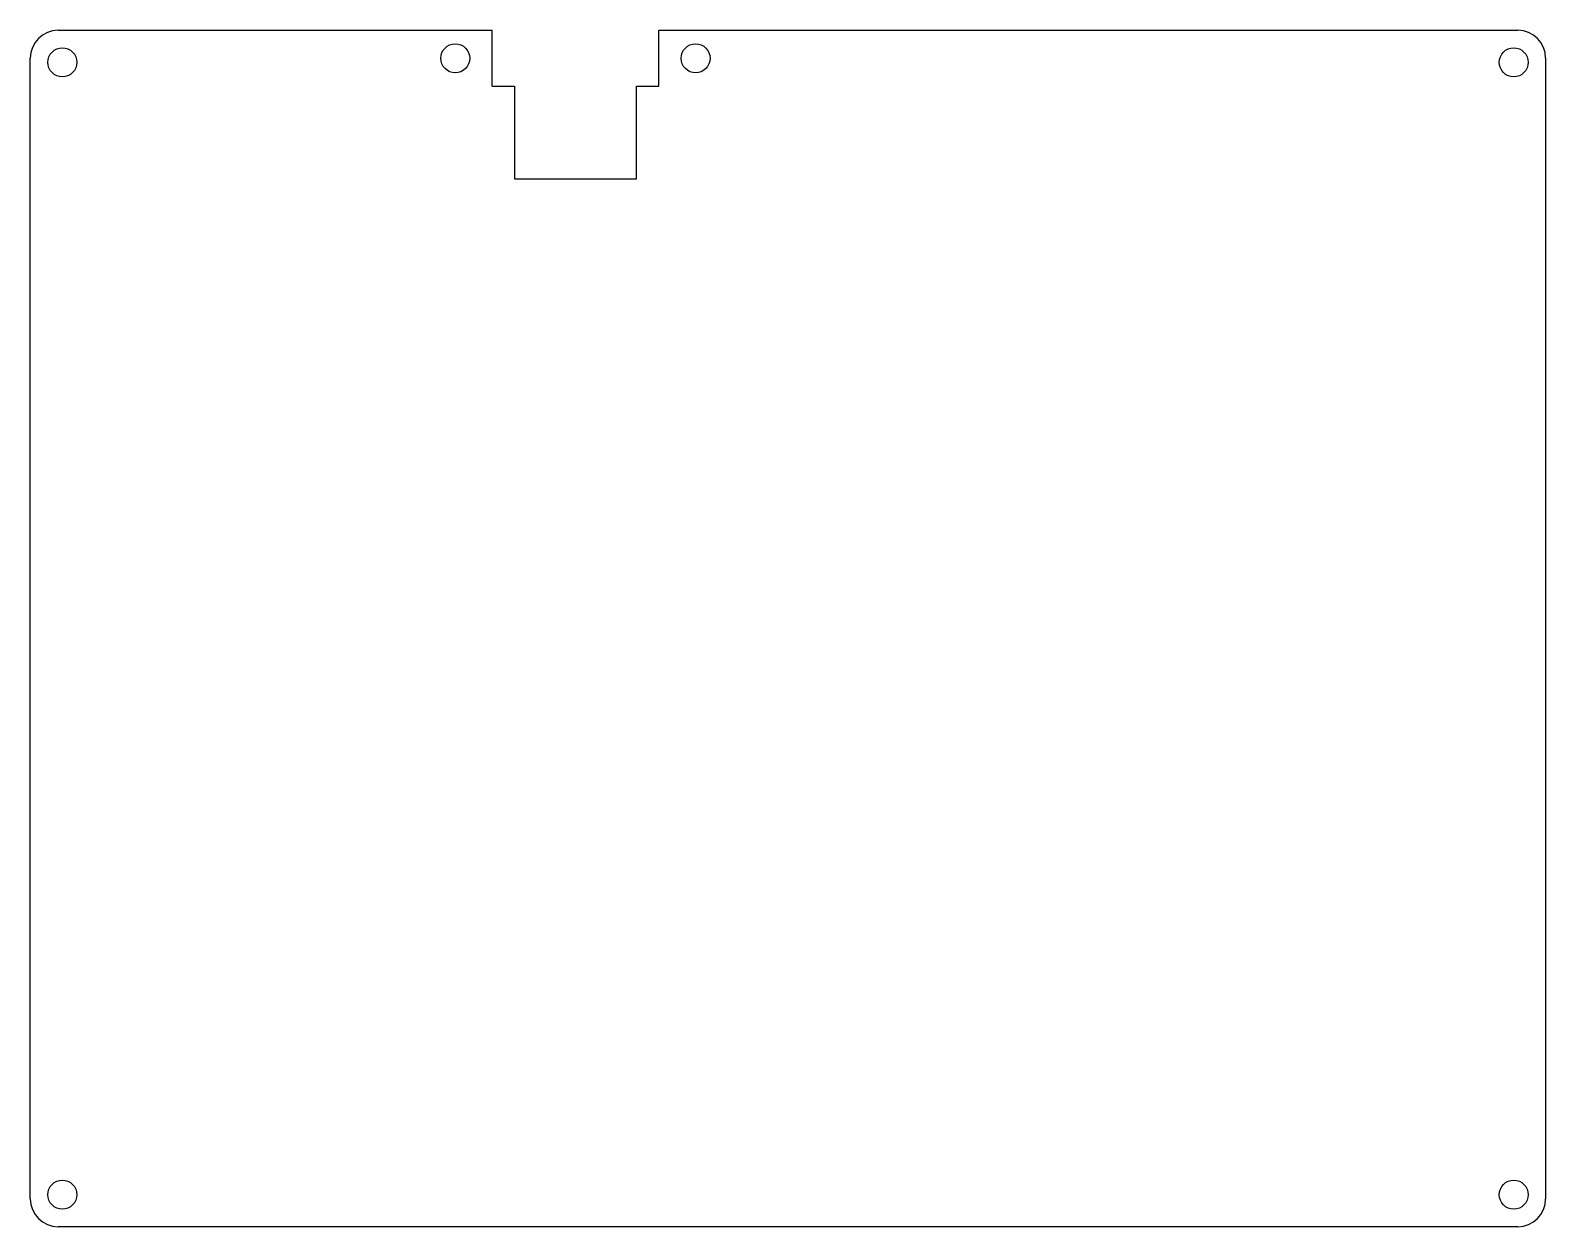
# Model space of a CAD drawing. Header units: inches. Extents: x 0 to 136, y 0 to 107.
import ezdxf

# ---------------------------------------------------------------- set-up
doc = ezdxf.new("R2010")
doc.units = ezdxf.units.IN
doc.header["$MEASUREMENT"] = 0

msp = doc.modelspace()

# ---------------------------------------------------------------- linework, layer by layer
for p, q in [((2.5, 107.25), (5, 107.25)), ((5, 107.25), (41.39, 107.25)), ((41.39, 102.24), (41.39, 107.25)), ((56.33, 107.25), (130.82, 107.25)), ((56.33, 102.24), (56.33, 107.25)), ((130.82, 107.25), (133.32, 107.25)), ((0, 2.5), (0, 104.75)), ((135.82, 104.75), (135.82, 5)), ((41.39, 102.24), (43.39, 102.24)), ((43.39, 102.24), (43.39, 94.94)), ((54.33, 93.94), (54.33, 102.24)), ((54.33, 102.24), (56.33, 102.24)), ((43.39, 94.94), (43.39, 93.94)), ((43.39, 93.94), (53.33, 93.94)), ((53.33, 93.94), (54.33, 93.94)), ((135.82, 5), (135.82, 2.5)), ((5, 0), (2.5, 0)), ((133.32, 0), (5, 0))]:
    msp.add_line(p, q)
for centre in [(38.09, 104.74), (59.63, 104.74), (2.87, 104.38), (132.96, 104.38), (2.87, 2.87), (132.96, 2.87)]:
    msp.add_circle(centre, 1.3)
for centre, start, end in [((2.5, 104.75), 90, 180), ((133.32, 104.75), 0, 90), ((2.5, 2.5), 180, 270), ((133.32, 2.5), 270, 0)]:
    msp.add_arc(centre, 2.5, start, end)

doc.saveas('drawing.dxf')
